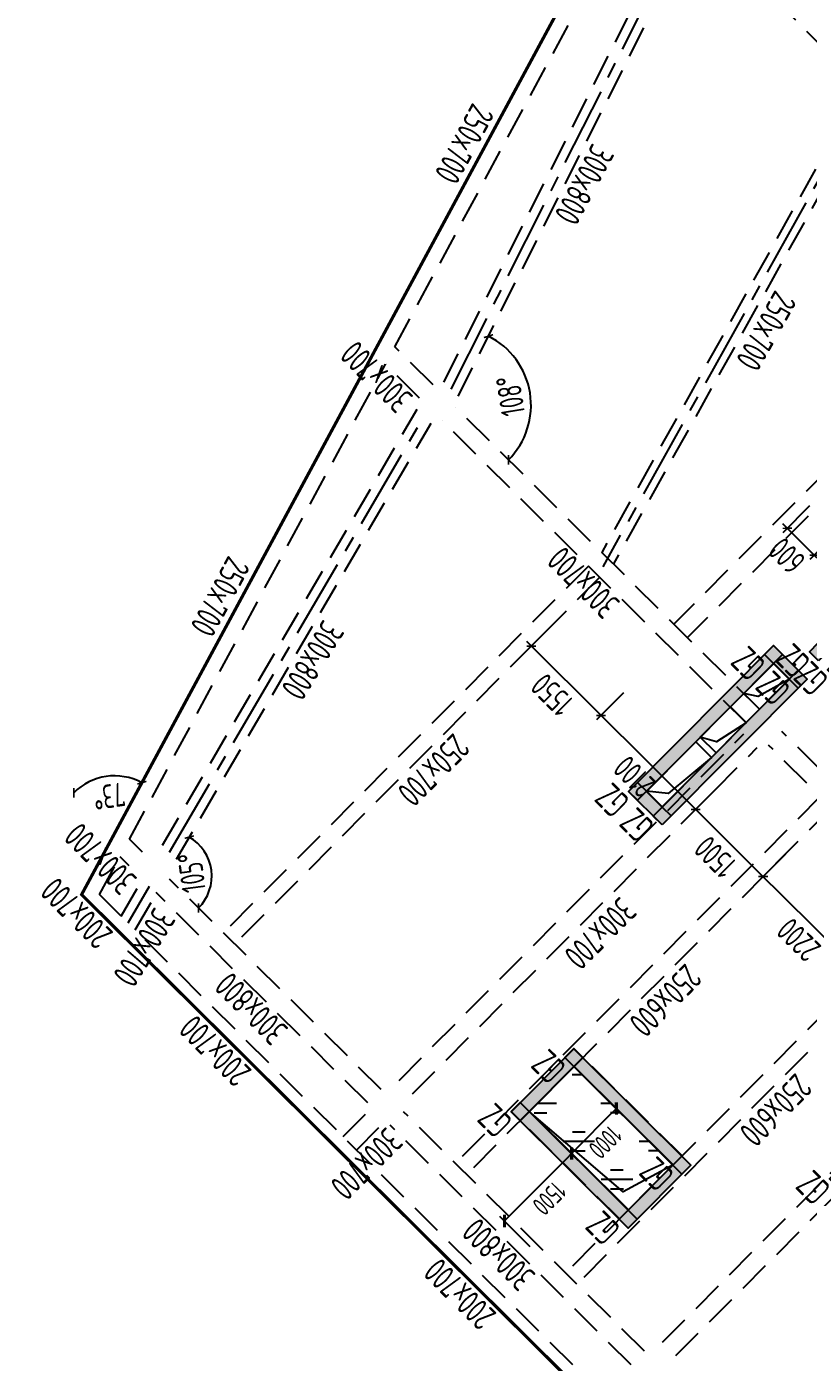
# Model space of a CAD drawing. Extents: x 517450926 to 520131079, y 3499134486 to 3500888201.
# Drawn here: x 518483211 to 518495521, y 3500336983 to 3500358029 of the extents above; entities that cross this region are included whole.
import ezdxf
from ezdxf.enums import TextEntityAlignment as Align

# ---------------------------------------------------------------- set-up
doc = ezdxf.new("R2010")
doc.units = 0
doc.header["$LTSCALE"] = 1000
doc.header["$MEASUREMENT"] = 0
doc.linetypes.add('CENTER', pattern=[2, 1.25, -0.25, 0.25, -0.25])
doc.linetypes.add('DASHED', pattern=[0.75, 0.5, -0.25])
doc.layers.get('0').update_dxf_attribs({"linetype": 'CONTINUOUS'})
doc.layers.get('Defpoints').update_dxf_attribs({"color": 2, "linetype": 'CONTINUOUS'})
for name, color, linetype in [('S_AXIS', 8, 'CENTER'), ('S_AXIS_DIMS', 3, 'CONTINUOUS'), ('S_BEAM', 4, 'DASHED'), ('S_BEAM_SECD_TEXT_HORZ', 9, 'CONTINUOUS'), ('S_BEAM_TEXT_HORZ', 7, 'CONTINUOUS'), ('S_BEAM_TEXT_VERT', 41, 'CONTINUOUS'), ('S_COLU', 2, 'CONTINUOUS'), ('S_COLU_HACH', 15, 'CONTINUOUS'), ('S_COLU_TEXT', 7, 'CONTINUOUS'), ('S_DETL', 7, 'CONTINUOUS'), ('S_DETL_HACH', 254, 'CONTINUOUS'), ('S_FLOR_ENHN', 91, 'DASHED'), ('S_HOLE', 201, 'CONTINUOUS'), ('S_PLAN_HACH', 254, 'CONTINUOUS')]:
    doc.layers.add(name, color=color, linetype=linetype)
doc.styles.add('TH-STYLE3', font='tssdeng.shx', dxfattribs={"width": 0.7, "bigfont": 'tssdchn.shx'})
doc.styles.add('样式 1', font='Tssdeng.shx', dxfattribs={"width": 0.7, "bigfont": 'Tssdchn.shx'})
doc.dimstyles.new('TSSD_100_100', dxfattribs={"dimtxt": 375, "dimasz": 100, "dimexe": 100, "dimexo": 0, "dimgap": 125, "dimtad": 1, "dimdec": 1, "dimdsep": 46, "dimtxsty": 'TH-STYLE3', "dimblk": 'ARCHTICK', "dimcen": -100, "dimdle": 100, "dimclrt": 7, "dimadec": 0, "dimazin": 0, "dimtfac": 1, "dimtdec": 1, "dimtix": 1, "dimtmove": 2, "dimatfit": 3, "dimldrblk": 'ARCHTICK', "dimfxl": 500, "dimfxlon": 1, "dimtolj": 1, "dimtzin": 0, "dimarcsym": 0})
doc.dimstyles.new('TSSD_100_100$0', dxfattribs={"dimtxt": 300, "dimasz": 100, "dimexe": 100, "dimexo": 250, "dimgap": 100, "dimtad": 1, "dimdec": 0, "dimzin": 0, "dimdsep": 46, "dimtxsty": 'TH-STYLE3', "dimblk": '_tsdbk', "dimcen": 0, "dimdle": 100, "dimclrt": 7, "dimadec": 1, "dimazin": 0, "dimtfac": 1, "dimtdec": 0, "dimtix": 1, "dimtmove": 2, "dimatfit": 3, "dimldrblk": '_tsdbk', "dimfxl": 1, "dimtolj": 1, "dimtzin": 0, "dimarcsym": 0})
pattern_1 = [(50, (-4138.91, -3263.73), (71.726018, -6.275213), [7.5, -82.5]), (355, (-4138.91, -3263.73), (-13.875133, 75.219213), [6, -66]), (100.451444, (-4132.93, -3264.254), (57.850885, 68.944), [6.37402, -70.11421]), (46.1842, (-4138.91, -3243.73), (106.72413, -16.55193), [11.25, -123.75]), (96.63564, (-4130.02, -3245.11), (93.46619, 97.41186), [9.56103, -105.17138]), (351.18416, (-4138.91, -3243.73), (93.4662, 97.41186), [9, -99]), (21, (-4128.91, -3248.73), (59.690705, -40.26189), [7.5, -82.5]), (326, (-4128.91, -3248.73), (24.331533, 72.515005), [6, -66]), (71.451445, (-4123.935, -3252.086), (84.022238, 32.253115), [6.37402, -70.11421]), (37.5, (-4138.91, -3263.73), (1.2159855, 33.2893854), [0, -65.2, 0, -67, 0, -66.25]), (7.5, (-4138.91, -3263.73), (26.306954, 39.441171), [0, -38.2, 0, -63.7, 0, -25.25]), (327.5, (-4161.21, -3263.73), (53.3822436, -2.255487), [0, -25, 0, -78, 0, -103.5]), (317.5, (-4171.21, -3263.73), (58.318617, 10.010498), [0, -32.5, 0, -51.8, 0, -73.5])]

# ---------------------------------------------------------------- blocks, each defined once
blk = doc.blocks.new('_ArchTick')
at = {"color": 0, "const_width": 0.25}
blk.add_lwpolyline([(-0.53, -0.53), (0.53, 0.53)], dxfattribs=at)
blk = doc.blocks.new('*D249')
at = {"layer": 'Defpoints', "color": 0, "transparency": 16777216}
for p in [(518495621, 3500345454), (518494810, 3500344638), (518497181, 3500343902)]:
    blk.add_point(p, dxfattribs=at)
at = {"layer": 'S_AXIS_DIMS', "color": 0, "lineweight": -2, "transparency": 16777216}
for p, q in [((518495162, 3500344992), (518494739, 3500344567)), ((518496440, 3500343016), (518494739, 3500344708)), ((518496722, 3500343441), (518496299, 3500343015))]:
    blk.add_line(p, q, dxfattribs=at)
at = {"layer": 'S_AXIS_DIMS', "color": 0, "lineweight": -2, "transparency": 16777216, "xscale": 100, "yscale": 100, "zscale": 100}
for p, rotation in [((518494810, 3500344638), 135.1572922653654), ((518496370, 3500343086), 315.1572922653655)]:
    blk.add_blockref('_ArchTick', p, dxfattribs=dict(at, rotation=rotation))
at = {"layer": 'S_AXIS_DIMS', "color": 7, "transparency": 16777216, "insert": (518495369, 3500343640), "char_height": 375, "attachment_point": 5, "rotation": 135.1573, "style": 'TH-STYLE3'}
blk.add_mtext('\\A1;2200', dxfattribs=at)
blk = doc.blocks.new('*D250')
at = {"layer": 'Defpoints', "color": 0, "transparency": 16777216}
for p in [(518493335, 3500348260), (518492257, 3500347176), (518494718, 3500346673)]:
    blk.add_point(p, dxfattribs=at)
at = {"layer": 'S_AXIS_DIMS', "color": 0, "lineweight": -2, "transparency": 16777216}
for p, q in [((518492610, 3500347531), (518492187, 3500347105)), ((518493817, 3500345625), (518492186, 3500347247)), ((518494099, 3500346050), (518493676, 3500345625))]:
    blk.add_line(p, q, dxfattribs=at)
at = {"layer": 'S_AXIS_DIMS', "color": 0, "lineweight": -2, "transparency": 16777216, "xscale": 100, "yscale": 100, "zscale": 100}
for p, rotation in [((518492257, 3500347176), 135.1572922653654), ((518493746, 3500345695), 315.1572922653655)]:
    blk.add_blockref('_ArchTick', p, dxfattribs=dict(at, rotation=rotation))
at = {"layer": 'S_AXIS_DIMS', "color": 7, "transparency": 16777216, "insert": (518492781, 3500346214), "char_height": 375, "attachment_point": 5, "rotation": 135.1573, "style": 'TH-STYLE3'}
blk.add_mtext('\\A1;2100', dxfattribs=at)
blk = doc.blocks.new('*D251')
at = {"layer": 'Defpoints', "color": 0, "transparency": 16777216}
for p in [(518492236, 3500349353), (518491158, 3500348269), (518493335, 3500348260)]:
    blk.add_point(p, dxfattribs=at)
at = {"layer": 'S_AXIS_DIMS', "color": 0, "lineweight": -2, "transparency": 16777216}
for p, q in [((518491511, 3500348624), (518491088, 3500348198)), ((518492328, 3500347106), (518491087, 3500348340)), ((518492610, 3500347531), (518492187, 3500347105))]:
    blk.add_line(p, q, dxfattribs=at)
at = {"layer": 'S_AXIS_DIMS', "color": 0, "lineweight": -2, "transparency": 16777216, "xscale": 100, "yscale": 100, "zscale": 100}
for p, rotation in [((518491158, 3500348269), 135.1572922653654), ((518492257, 3500347176), 315.1572922653655)]:
    blk.add_blockref('_ArchTick', p, dxfattribs=dict(at, rotation=rotation))
at = {"layer": 'S_AXIS_DIMS', "color": 7, "transparency": 16777216, "insert": (518491487, 3500347501), "char_height": 375, "attachment_point": 5, "rotation": 135.1573, "style": 'TH-STYLE3'}
blk.add_mtext('\\A1;1550', dxfattribs=at)
blk = doc.blocks.new('*D252')
at = {"layer": 'Defpoints', "color": 0, "linetype": 'ByBlock', "transparency": 16777216}
for p in [(518493698, 3500359534), (518490006, 3500352205), (518489966, 3500352034), (518491139, 3500351878), (518494752, 3500347274)]:
    blk.add_point(p, dxfattribs=at)
at = {"layer": 'S_AXIS_DIMS', "color": 0, "linetype": 'ByBlock', "lineweight": -2, "transparency": 16777216}
blk.add_arc((518489935, 3500352064), 1219, 315.1573, 63.2611, dxfattribs=at)
at = {"layer": 'S_AXIS_DIMS', "color": 0, "linetype": 'ByBlock', "lineweight": -2, "transparency": 16777216, "xscale": 100, "yscale": 100, "zscale": 100}
for p, rotation in [((518490484, 3500353153), 153.2610552558463), ((518490799, 3500351205), 225.1572922651069)]:
    blk.add_blockref('_ArchTick', p, dxfattribs=dict(at, rotation=rotation))
at = {"layer": 'S_AXIS_DIMS', "color": 7, "linetype": 'ByBlock', "transparency": 16777216, "insert": (518490830, 3500352209), "char_height": 375, "attachment_point": 5, "rotation": 99.2092, "style": 'TH-STYLE3'}
blk.add_mtext('\\A1;108°', dxfattribs=at)
blk = doc.blocks.new('*D253')
at = {"layer": 'Defpoints', "color": 0, "transparency": 16777216}
for p in [(518493870, 3500359575), (518496458, 3500357001), (518496359, 3500355721), (518499046, 3500354428), (518492283, 3500349518)]:
    blk.add_point(p, dxfattribs=at)
at = {"layer": 'S_AXIS_DIMS', "color": 0, "lineweight": -2, "transparency": 16777216}
blk.add_arc((518496458, 3500357001), 1285, 240.8424, 315.1573, dxfattribs=at)
at = {"layer": 'S_AXIS_DIMS', "color": 0, "lineweight": -2, "transparency": 16777216, "xscale": 100, "yscale": 100, "zscale": 100}
for p, rotation in [((518497369, 3500356096), 45.15729226440348), ((518495832, 3500355880), 150.8424008153188)]:
    blk.add_blockref('_ArchTick', p, dxfattribs=dict(at, rotation=rotation))
at = {"layer": 'S_AXIS_DIMS', "color": 7, "transparency": 16777216, "insert": (518496680, 3500355420), "char_height": 375, "attachment_point": 5, "rotation": 187.9998, "style": 'TH-STYLE3'}
blk.add_mtext('\\A1;74°', dxfattribs=at)
blk = doc.blocks.new('*D274')
at = {"layer": 'Defpoints', "color": 0, "linetype": 'ByBlock', "transparency": 16777216}
for p in [(518492729, 3500360414), (518480770, 3500349121), (518484655, 3500346222), (518484348, 3500344858), (518499004, 3500330987)]:
    blk.add_point(p, dxfattribs=at)
at = {"layer": 'S_AXIS_DIMS', "color": 0, "linetype": 'ByBlock', "lineweight": -2, "transparency": 16777216}
blk.add_arc((518484595, 3500345317), 907, 61.6851, 135.1573, dxfattribs=at)
at = {"layer": 'S_AXIS_DIMS', "color": 0, "linetype": 'ByBlock', "lineweight": -2, "transparency": 16777216, "xscale": 100, "yscale": 100, "zscale": 100}
for p, rotation in [((518485025, 3500346116), 331.6850738292945), ((518483952, 3500345957), 225.1572922645597)]:
    blk.add_blockref('_ArchTick', p, dxfattribs=dict(at, rotation=rotation))
at = {"layer": 'S_AXIS_DIMS', "color": 7, "linetype": 'ByBlock', "transparency": 16777216, "insert": (518484508, 3500345905), "char_height": 375, "attachment_point": 5, "rotation": 188.4212, "style": 'TH-STYLE3'}
blk.add_mtext('\\A1;73°', dxfattribs=at)
blk = doc.blocks.new('*D275')
at = {"layer": 'Defpoints', "color": 0, "transparency": 16777216}
for p in [(518518784, 3500350876), (518493334, 3500336844), (518500051, 3500333572), (518500307, 3500332652), (518497398, 3500329372)]:
    blk.add_point(p, dxfattribs=at)
at = {"layer": 'S_AXIS_DIMS', "color": 0, "lineweight": -2, "transparency": 16777216}
blk.add_arc((518500528, 3500332519), 1156, 45.1573, 148.9904, dxfattribs=at)
at = {"layer": 'S_AXIS_DIMS', "color": 0, "lineweight": -2, "transparency": 16777216, "xscale": 100, "yscale": 100, "zscale": 100}
for p, rotation in [((518501343, 3500333339), 315.1572922626805), ((518499537, 3500333115), 238.9904039091502)]:
    blk.add_blockref('_ArchTick', p, dxfattribs=dict(at, rotation=rotation))
at = {"layer": 'S_AXIS_DIMS', "color": 7, "transparency": 16777216, "insert": (518500424, 3500333357), "char_height": 375, "attachment_point": 5, "rotation": 187.0738, "style": 'TH-STYLE3'}
blk.add_mtext('\\A1;104°', dxfattribs=at)
blk = doc.blocks.new('*D324')
at = {"layer": 'Defpoints', "color": 0, "transparency": 16777216}
for p in [(518495697, 3500350635), (518496123, 3500350212), (518495190, 3500350125)]:
    blk.add_point(p, dxfattribs=at)
at = {"layer": 'S_AXIS_DIMS', "color": 0, "lineweight": -2, "transparency": 16777216}
for p, q in [((518495542, 3500350479), (518495119, 3500350054)), ((518495190, 3500350125), (518495119, 3500350195)), ((518495615, 3500349702), (518495190, 3500350125)), ((518495968, 3500350056), (518495545, 3500349631)), ((518495615, 3500349702), (518495686, 3500349631))]:
    blk.add_line(p, q, dxfattribs=at)
at = {"layer": 'S_AXIS_DIMS', "color": 0, "lineweight": -2, "transparency": 16777216, "xscale": 100, "yscale": 100, "zscale": 100}
for p, rotation in [((518495190, 3500350125), 315.1572922659514), ((518495615, 3500349702), 135.1572922659514)]:
    blk.add_blockref('_ArchTick', p, dxfattribs=dict(at, rotation=rotation))
at = {"layer": 'S_AXIS_DIMS', "color": 7, "transparency": 16777216, "insert": (518495182, 3500349692), "char_height": 375, "attachment_point": 5, "rotation": 135.1573, "style": 'TH-STYLE3'}
blk.add_mtext('\\A1;600', dxfattribs=at)
blk = doc.blocks.new('*D430')
at = {"layer": 'Defpoints', "color": 0, "transparency": 16777216}
for p in [(518494558, 3500346511), (518493746, 3500345695), (518495621, 3500345454)]:
    blk.add_point(p, dxfattribs=at)
at = {"layer": 'S_AXIS_DIMS', "color": 0, "lineweight": -2, "transparency": 16777216}
for p, q in [((518494099, 3500346050), (518493676, 3500345625)), ((518494881, 3500344567), (518493675, 3500345766)), ((518495162, 3500344992), (518494739, 3500344567))]:
    blk.add_line(p, q, dxfattribs=at)
at = {"layer": 'S_AXIS_DIMS', "color": 0, "lineweight": -2, "transparency": 16777216, "xscale": 100, "yscale": 100, "zscale": 100}
for p, rotation in [((518493746, 3500345695), 135.1572922653654), ((518494810, 3500344638), 315.1572922653655)]:
    blk.add_blockref('_ArchTick', p, dxfattribs=dict(at, rotation=rotation))
at = {"layer": 'S_AXIS_DIMS', "color": 7, "transparency": 16777216, "insert": (518494057, 3500344945), "char_height": 375, "attachment_point": 5, "rotation": 135.1573, "style": 'TH-STYLE3'}
blk.add_mtext('\\A1;1500', dxfattribs=at)
blk = doc.blocks.new('_tsdbk')
blk.add_line((-1, 0), (0, 0))
at = {"const_width": 0.5}
blk.add_lwpolyline([(-0.7, -0.7), (0.7, 0.7)], dxfattribs=at)
blk = doc.blocks.new('*D431')
at = {"layer": 'Defpoints', "color": 0, "transparency": 16777216}
for p in [(518491793, 3500340273), (518492378, 3500339692), (518491320, 3500338628)]:
    blk.add_point(p, dxfattribs=at)
at = {"layer": 'S_AXIS_DIMS', "color": 0, "lineweight": -2, "transparency": 16777216}
for p, q in [((518492201, 3500339868), (518491723, 3500340344)), ((518490806, 3500339281), (518491723, 3500340202)), ((518491143, 3500338804), (518490665, 3500339280))]:
    blk.add_line(p, q, dxfattribs=at)
at = {"layer": 'S_AXIS_DIMS', "color": 0, "lineweight": -2, "transparency": 16777216, "xscale": 100, "yscale": 100, "zscale": 100}
for p, rotation in [((518491793, 3500340273), 45.15729227162608), ((518490736, 3500339210), 225.1572922716261)]:
    blk.add_blockref('_tsdbk', p, dxfattribs=dict(at, rotation=rotation))
at = {"layer": 'S_AXIS_DIMS', "color": 7, "transparency": 16777216, "insert": (518491442, 3500339565), "char_height": 300, "attachment_point": 5, "rotation": 225.1573, "style": 'TH-STYLE3'}
blk.add_mtext('\\A1;1500', dxfattribs=at)
blk = doc.blocks.new('*D432')
at = {"layer": 'Defpoints', "color": 0, "transparency": 16777216}
for p in [(518492499, 3500340982), (518493083, 3500340401), (518492378, 3500339692)]:
    blk.add_point(p, dxfattribs=at)
at = {"layer": 'S_AXIS_DIMS', "color": 0, "lineweight": -2, "transparency": 16777216}
for p, q in [((518492906, 3500340577), (518492428, 3500341053)), ((518491864, 3500340344), (518492428, 3500340912)), ((518492201, 3500339868), (518491723, 3500340344))]:
    blk.add_line(p, q, dxfattribs=at)
at = {"layer": 'S_AXIS_DIMS', "color": 0, "lineweight": -2, "transparency": 16777216, "xscale": 100, "yscale": 100, "zscale": 100}
for p, rotation in [((518492499, 3500340982), 45.15729227162608), ((518491793, 3500340273), 225.1572922716261)]:
    blk.add_blockref('_tsdbk', p, dxfattribs=dict(at, rotation=rotation))
at = {"layer": 'S_AXIS_DIMS', "color": 7, "transparency": 16777216, "insert": (518492323, 3500340452), "char_height": 300, "attachment_point": 5, "rotation": 225.1573, "style": 'TH-STYLE3'}
blk.add_mtext('\\A1;1000', dxfattribs=at)
blk = doc.blocks.new('*D433')
at = {"layer": 'Defpoints', "color": 0, "transparency": 16777216}
for p in [(518489581, 3500351782), (518486059, 3500344944), (518485569, 3500344912), (518485461, 3500344597), (518488793, 3500341283)]:
    blk.add_point(p, dxfattribs=at)
at = {"layer": 'S_AXIS_DIMS', "color": 0, "lineweight": -2, "transparency": 16777216}
blk.add_arc((518485413, 3500344644), 712, 315.1573, 59.7176, dxfattribs=at)
at = {"layer": 'S_AXIS_DIMS', "color": 0, "lineweight": -2, "transparency": 16777216, "xscale": 100, "yscale": 100, "zscale": 100}
for p, rotation in [((518485772, 3500345259), 149.7175679354315), ((518485918, 3500344142), 225.1572922417331)]:
    blk.add_blockref('_ArchTick', p, dxfattribs=dict(at, rotation=rotation))
at = {"layer": 'S_AXIS_DIMS', "color": 7, "transparency": 16777216, "insert": (518485809, 3500344696), "char_height": 375, "attachment_point": 5, "rotation": 97.4374, "style": 'TH-STYLE3'}
blk.add_mtext('\\A1;105°', dxfattribs=at)
blk = doc.blocks.new('A$C04C438BD')
at = {"layer": 'S_COLU_HACH'}
blk.add_hatch(color=256, dxfattribs=at).paths.add_polyline_path([(0, 200), (200, 200), (200, 0), (0, 0)])
at = {"layer": 'S_COLU'}
blk.add_lwpolyline([(0, 200), (200, 200), (200, 0), (0, 0)], close=True, dxfattribs=at)
at = {"layer": 'S_COLU_TEXT', "style": 'TH-STYLE3', "width": 0.65}
blk.add_text('GZ', height=420, dxfattribs=at).set_placement((70, 270))
blk = doc.blocks.new('A$C764F1892')
at = {"layer": 'S_DETL_HACH'}
h = blk.add_hatch(dxfattribs=at)
h.set_pattern_fill('AR-CONC', color=256, scale=10)
h.set_pattern_definition(pattern_1)
h.paths.add_polyline_path([(96800, 22504), (96800, 23904), (94200, 23904), (94200, 22504)])
h.paths.add_polyline_path([(96600, 22704), (94400, 22704), (94400, 23704), (96600, 23704)], flags=16)
h = blk.add_hatch(dxfattribs=at)
h.set_pattern_fill('AR-CONC', color=256, scale=10)
h.set_pattern_definition(pattern_1)
h.paths.add_polyline_path([(99051, 15784), (99050, 19024), (98300, 19024), (98301, 15784)])
h.paths.add_polyline_path([(98851, 15984), (98501, 15984), (98500, 18824), (98850, 18824)], flags=16)
at = {"layer": 'S_DETL'}
for points in [[(94200, 22504), (94200, 23904), (96800, 23904), (96800, 22504)], [(94400, 22704), (94400, 23704), (96600, 23704), (96600, 22704)]]:
    blk.add_lwpolyline(points, close=True, dxfattribs=at)
at = {"layer": 'S_DETL', "elevation": 210}
for points in [[(98300, 19024), (99050, 19024), (99051, 15784), (98301, 15784)], [(98500, 18824), (98850, 18824), (98851, 15984), (98501, 15984)]]:
    blk.add_lwpolyline(points, close=True, dxfattribs=at)
at = {"layer": 'S_COLU'}
for p in [(94200, 23704), (96600, 23703), (94200, 22504), (96600, 22503), (92301, 20918), (98300, 18824, 210), (98850, 18823, 210), (98300, 15784, 210), (98850, 15783, 210), (97980, 15254), (98380, 15255)]:
    blk.add_blockref('A$C04C438BD', p, dxfattribs=at)

msp = doc.modelspace()

# ---------------------------------------------------------------- hatches: boundary and pattern name
at = {"layer": 'S_PLAN_HACH', "transparency": 33554559}
h = msp.add_hatch(dxfattribs=at)
h.set_pattern_fill('GOST_GLASS', color=256, scale=100)
h.set_pattern_definition([(180.1573, (518568735.85, 3500202070.7), (-601.645, 598.3506), [500, -700]), (180.1573, (518568585.44, 3500202220.3), (-601.645, 598.3506), [200, -1000]), (180.1573, (518568586.26, 3500201920.3), (-601.645, 598.3506), [200, -1000])])
h.paths.add_polyline_path([(518492687.5691, 3500339384.1036), (518491127.6694, 3500340935.462), (518491832.8324, 3500341644.5073), (518493392.7321, 3500340093.1489)])

# ---------------------------------------------------------------- linework, layer by layer
at = {"layer": 'S_AXIS'}
for p, q in [((518489894.3392, 3500352316.5382), (518493586.5444, 3500359645.2571)), ((518496457.6047, 3500357001.4695), (518492282.6254, 3500349518.2251)), ((518485459.5776, 3500345021.1363), (518489471.2414, 3500351891.1111)), ((518484808.3335, 3500343905.8808), (518485146.9804, 3500344485.8136))]:
    msp.add_line(p, q, dxfattribs=at)
at = {"layer": 'S_BEAM', "linetype": 'Continuous'}
for p, q in [((518484075.4783, 3500344352.6538), (518492728.8326, 3500360413.6518)), ((518498334.3795, 3500330171.8274), (518484075.4783, 3500344352.6538))]:
    msp.add_line(p, q, dxfattribs=at)
at = {"layer": 'S_BEAM'}
for p, q in [((518489010.0764, 3500352984.4072), (518492931.6985, 3500360263.1066)), ((518489782.443, 3500352427.8217), (518493474.6482, 3500359756.5406)), ((518490006.2354, 3500352205.2548), (518493698.4406, 3500359533.9736)), ((518499045.6292, 3500354427.6158), (518493869.5802, 3500359575.3232)), ((518496365.6182, 3500357092.9523), (518492266.8699, 3500349745.4464)), ((518496549.5912, 3500356909.9867), (518492450.8429, 3500349562.4807)), ((518499010.7593, 3500354250.7427), (518493404.7141, 3500348613.8325)), ((518499223.4729, 3500354039.1938), (518493617.4277, 3500348402.2836)), ((518489611.3034, 3500352386.4722), (518489010.0764, 3500352984.4072)), ((518484829.3534, 3500345224.8055), (518488861.6483, 3500352708.9184)), ((518489399.7546, 3500352173.7586), (518488861.6483, 3500352708.9184)), ((518485349.6916, 3500345130.4206), (518489361.3555, 3500352000.3953)), ((518494751.8866, 3500347274.0364), (518489965.8261, 3500352033.8907)), ((518485569.4635, 3500344911.8521), (518489581.1274, 3500351781.8268)), ((518494540.3378, 3500347061.3228), (518489754.2772, 3500351821.1771)), ((518492058.6768, 3500349529.3953), (518486417.3734, 3500343857.0328)), ((518492235.9382, 3500349353.1046), (518486594.6348, 3500343680.7421)), ((518489075.7133, 3500341424.8008), (518494505.4678, 3500346884.4497)), ((518498899.797, 3500343148.8379), (518495106.4093, 3500346921.4549)), ((518489288.4269, 3500341213.2519), (518494718.1814, 3500346672.9008)), ((518498688.2481, 3500342936.1243), (518494894.8604, 3500346708.7413)), ((518495710.2578, 3500345897.8086), (518489963.18, 3500340119.0893)), ((518495887.5192, 3500345721.5179), (518490140.4413, 3500339942.7986)), ((518485035.3151, 3500345019.9716), (518484829.3534, 3500345224.8055)), ((518484359.3314, 3500344352.4244), (518484680.9254, 3500344949.3167)), ((518484823.7662, 3500344807.258), (518484680.9254, 3500344949.3167)), ((518484698.4476, 3500344015.165), (518485037.0945, 3500344595.0979)), ((518488793.2599, 3500341282.6035), (518485460.7423, 3500344596.8739)), ((518484698.4476, 3500344015.165), (518484359.3314, 3500344352.4244)), ((518484918.2194, 3500343796.5965), (518485278.5723, 3500344413.7009)), ((518488581.7111, 3500341069.8899), (518485249.1934, 3500344384.1603)), ((518497447.4189, 3500344170.1594), (518491700.341, 3500338391.4401)), ((518497624.6802, 3500343993.8687), (518491877.6024, 3500338215.1494)), ((518492342.1702, 3500336413.2958), (518484918.2194, 3500343796.5965)), ((518493223.6237, 3500337299.6023), (518498653.3782, 3500342759.2512)), ((518493436.3373, 3500337088.0535), (518498866.0918, 3500342547.7024)), ((518493533.7646, 3500340234.9579), (518491973.8649, 3500341786.3163)), ((518493392.732, 3500340093.1489), (518491832.8323, 3500341644.5073)), ((518488194.2598, 3500340538.4942), (518488652.6156, 3500340999.3736)), ((518492941.1703, 3500337157.405), (518489147.7826, 3500340930.022)), ((518492687.5691, 3500339384.1036), (518491127.6695, 3500340935.462)), ((518488406.9734, 3500340326.9453), (518488865.3292, 3500340787.8247)), ((518492729.6214, 3500336944.6914), (518488936.2337, 3500340717.3084)), ((518492546.5365, 3500339242.2945), (518490986.6369, 3500340793.653))]:
    msp.add_line(p, q, dxfattribs=at)
at = {"layer": 'S_FLOR_ENHN', "linetype": 'ByBlock', "const_width": 50}
msp.add_lwpolyline([(518516942.5503, 3500313216.9277), (518518035.5529, 3500314315.9478), (518518319.169, 3500314033.8847), (518536547.6304, 3500332362.7061), (518500492.6763, 3500368220.2407), (518492728.8326, 3500360413.6518), (518484075.4782, 3500344352.6537), (518498334.3794, 3500330171.8274), (518499533.1564, 3500331377.2044), (518510594.2632, 3500320376.6628), (518510171.1655, 3500319951.2356)], close=True, dxfattribs=at)
at = {"layer": 'S_HOLE'}
for points in [[(518494751.8866, 3500347274.0364), (518494503.8725, 3500347520.6925), (518494976.3422, 3500347995.7635), (518495224.3564, 3500347749.1074)], [(518494067.8781, 3500346586.2619), (518493819.8804, 3500346832.9016), (518494293.6894, 3500347309.3192), (518494541.687, 3500347062.6795)], [(518493221.6821, 3500345735.407), (518492973.5127, 3500345982.2175), (518493748.3538, 3500346761.3246), (518493996.5231, 3500346514.5141)]]:
    msp.add_lwpolyline(points, close=True, dxfattribs=at)
for points in [[(518495224.3463, 3500347749.0972), (518494730.6319, 3500347472.4903), (518494503.8725, 3500347520.6925)], [(518494540.3378, 3500347061.3228), (518494073.7312, 3500346760.7945), (518493820.2799, 3500346833.6473)], [(518493996.5231, 3500346514.5141), (518493311.7192, 3500345943.3436), (518492974.3672, 3500345983.0693)], [(518493392.732, 3500340093.1489), (518492603.408, 3500339670.9445), (518491125.61, 3500340937.5101)]]:
    msp.add_lwpolyline(points, dxfattribs=at)
at = {"layer": 'S_PLAN_HACH', "transparency": 33554559}
msp.add_lwpolyline([(518492687.5691, 3500339384.1036), (518491127.6694, 3500340935.462), (518491832.8324, 3500341644.5073), (518493392.7321, 3500340093.1489)], close=True, dxfattribs=at)

# ---------------------------------------------------------------- block references
at = {"layer": 'S_DETL', "rotation": 135.1572922454761}
msp.add_blockref('A$C764F1892', (518576333.8078, 3500289621.0977), dxfattribs=at)

# ---------------------------------------------------------------- texts
at = {"layer": 'S_BEAM_SECD_TEXT_HORZ', "linetype": 'Continuous', "width": 0.7}
for s, rotation, style, p in [('250x700', 241.68507761, '样式 1', (518489928.7989, 3500356274.7334)), ('250x700', 240.68134592, '样式 1', (518494684.2638, 3500353329.9301)), ('250x700', 241.68507761, '样式 1', (518486082.4145, 3500349140.4414)), ('250x700', 225.15729781, '样式 1', (518489478.3373, 3500346454.2178)), ('200x700', 135.15728815, 'TH-STYLE3', (518484136.5669, 3500344201.4034)), ('250x600', 225.15729781, '样式 1', (518493129.9183, 3500342822.6311)), ('200x700', 135.15728815, 'TH-STYLE3', (518486318.1597, 3500342031.7559)), ('250x600', 225.15729781, '样式 1', (518494867.0793, 3500341094.9819)), ('200x700', 135.15728815, 'TH-STYLE3', (518490172.0206, 3500338198.997))]:
    msp.add_text(s, height=400, rotation=rotation, dxfattribs=dict(at, style=style)).set_placement(p, align=Align.CENTER)
at = {"layer": 'S_BEAM_TEXT_HORZ', "linetype": 'Continuous', "style": '样式 1', "width": 0.7}
for s, p in [('300x700', (518488859.0832, 3500352654.5328)), ('300x700', (518492118.839, 3500349412.6258)), ('300x700', (518484511.5593, 3500345060.8188)), ('300x800', (518486886.9838, 3500342698.401)), ('300x800', (518490781.8765, 3500338824.8348))]:
    msp.add_text(s, height=400, rotation=135.15728815, dxfattribs=at).set_placement(p, align=Align.CENTER)
at = {"layer": 'S_BEAM_TEXT_VERT', "linetype": 'Continuous', "style": '样式 1', "width": 0.7}
for s, rotation, p in [('300x800', 242.04407998, (518491815.5601, 3500355633.2017)), ('300x800', 238.54979911, (518487543.7267, 3500348147.5205)), ('300x700', 225.15729781, (518492101.9086, 3500343880.2691)), ('300x700', 238.54979911, (518484889.6146, 3500343623.021)), ('300x700', 225.15729781, (518488420.0837, 3500340249.5321))]:
    msp.add_text(s, height=400, rotation=rotation, dxfattribs=at).set_placement(p, align=Align.CENTER)

# ---------------------------------------------------------------- dimensions: what is measured, and where the dimension line sits
at = {"layer": 'S_AXIS_DIMS', "linetype": 'ByBlock'}
for base, line1, line2, picture, middle in [((518484655.4987, 3500346222.2914), ((518499003.8961, 3500330986.8413), (518480770.08, 3500349120.8178)), ((518492728.8327, 3500360413.6519), (518484347.5964, 3500344857.7166)), '*D274', (518484507.8471, 3500345905.3974)), ((518491139.4566, 3500351877.7192), ((518494751.8866, 3500347274.0363), (518489965.8261, 3500352033.8907)), ((518490006.2354, 3500352205.2548), (518493698.4406, 3500359533.9736)), '*D252', (518490829.6489, 3500352209.3288))]:
    dim = msp.add_angular_dim_2l(base=base, line1=line1, line2=line2, dimstyle='TSSD_100_100', dxfattribs=at)
    dim.commit()
    dim.dimension.update_dxf_attribs({"geometry": picture, "text_midpoint": middle})
at = {"layer": 'S_AXIS_DIMS'}
for base, line1, line2, picture, middle in [((518496359.3577, 3500355720.5345), ((518499045.6292, 3500354427.6158), (518493869.5802, 3500359575.3232)), ((518496457.6047, 3500357001.4695), (518492282.6254, 3500349518.2251)), '*D253', (518496679.8874, 3500355419.8155)), ((518486059.0623, 3500344943.5151), ((518485569.4635, 3500344911.8521), (518489581.1274, 3500351781.8268)), ((518488793.2599, 3500341282.6035), (518485460.7423, 3500344596.8739)), '*D433', (518485809.1886, 3500344695.8883)), ((518500050.9488, 3500333572.4709), ((518500307.4769, 3500332652.1272), (518493334.2882, 3500336843.6313)), ((518518783.716, 3500350875.5623), (518497398.1126, 3500329372.217)), '*D275', (518500424.263, 3500333356.634))]:
    dim = msp.add_angular_dim_2l(base=base, line1=line1, line2=line2, dimstyle='TSSD_100_100', dxfattribs=at)
    dim.commit()
    dim.dimension.update_dxf_attribs({"geometry": picture, "text_midpoint": middle})
for base, p1, p2, angle, dimstyle, picture, middle in [((518495189.5922, 3500350124.9516), (518496122.679, 3500350212.3084), (518495697.2518, 3500350635.4062), 135.15729227, 'TSSD_100_100', '*D324', (518495181.9424, 3500349691.826)), ((518491158.0565, 3500348269.2885), (518493334.956, 3500348260.1044), (518492235.9382, 3500349353.1046), 135.15729227, 'TSSD_100_100', '*D251', (518491487.202, 3500347501.2117)), ((518492257.0744, 3500347176.2883), (518494718.1814, 3500346672.9008), (518493334.956, 3500348260.1044), 135.15729227, 'TSSD_100_100', '*D250', (518492781.2109, 3500346214.2882)), ((518493746.0742, 3500345695.4415), (518495621.0698, 3500345453.6015), (518494557.5065, 3500346511.3413), 135.15729227, 'TSSD_100_100', '*D430', (518494057.4924, 3500344944.9949)), ((518494809.6375, 3500344637.7017), (518497180.9695, 3500343902.2431), (518495621.0698, 3500345453.6015), 135.15729227, 'TSSD_100_100', '*D249', (518495369.2239, 3500343640.4459)), ((518492498.5723, 3500340982.4126), (518492378.2121, 3500339691.7667), (518493083.375, 3500340400.812), 225.15729227, 'TSSD_100_100$0', '*D432', (518492323.2522, 3500340451.5992)), ((518491793.4094, 3500340273.3673), (518491320.4677, 3500338628.1988), (518492378.2121, 3500339691.7667), 225.15729227, 'TSSD_100_100$0', '*D431', (518491441.7985, 3500339565.2926))]:
    dim = msp.add_linear_dim(base=base, p1=p1, p2=p2, angle=angle, dimstyle=dimstyle, dxfattribs=at)
    dim.commit()
    dim.dimension.update_dxf_attribs({"geometry": picture, "text_midpoint": middle})

doc.saveas('drawing.dxf')
